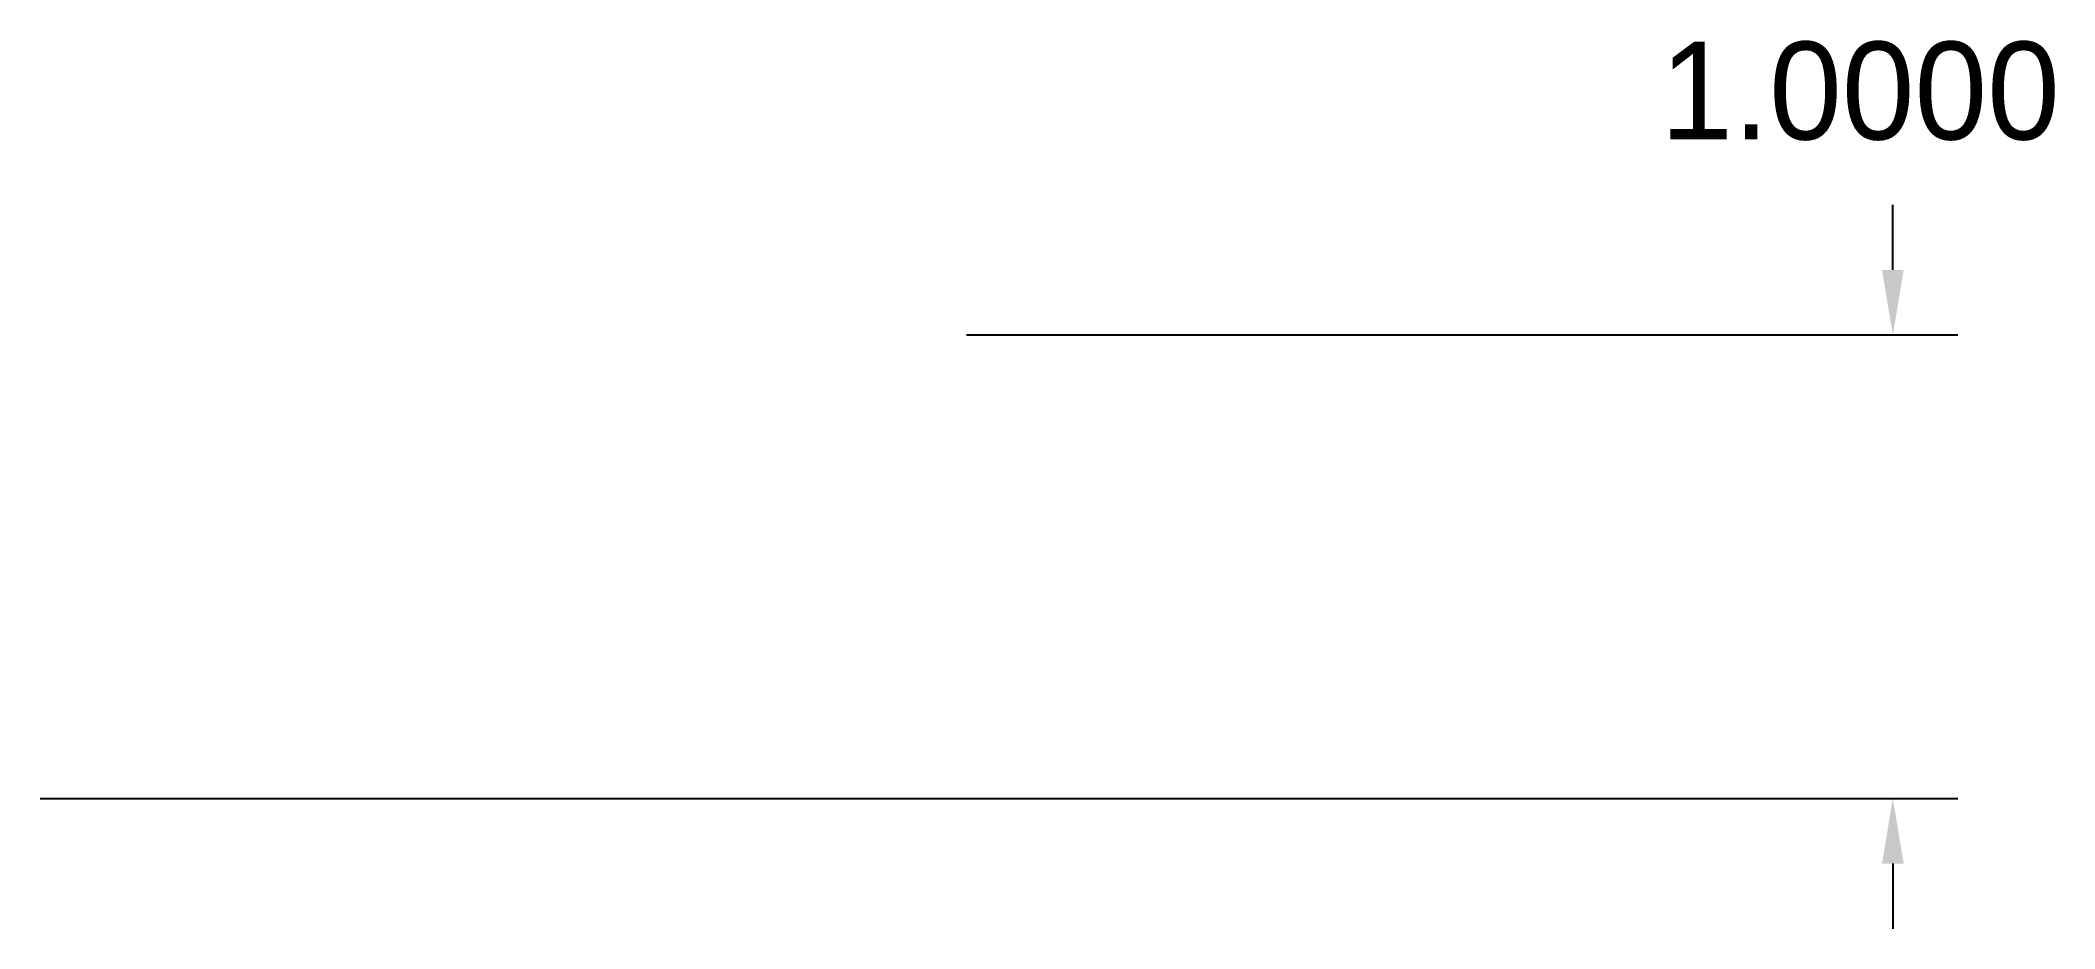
# Model space of a CAD drawing. Extents: x 1 to 5.35, y 0.72 to 2.64.
import ezdxf

# ---------------------------------------------------------------- set-up
doc = ezdxf.new("R2010")
doc.units = 0

msp = doc.modelspace()

# ---------------------------------------------------------------- linework, layer by layer
at = {"layer": '', "color": 0}
for p, q in [((5, 2.1406), (5, 2.2812)), ((3, 2), (5.1406, 2)), ((1, 1), (5.1406, 1)), ((5, 0.8594), (5, 0.7188))]:
    msp.add_line(p, q, dxfattribs=at)
for points in [[(5.0234, 2.1406), (4.9766, 2.1406), (5, 2)], [(5.0234, 0.8594), (4.9766, 0.8594), (5, 1)]]:
    msp.add_solid(points, dxfattribs=at)

# ---------------------------------------------------------------- texts
msp.add_text('1.0000', height=0.21094, dxfattribs=at).set_placement((4.4978, 2.4219))

doc.saveas('drawing.dxf')
